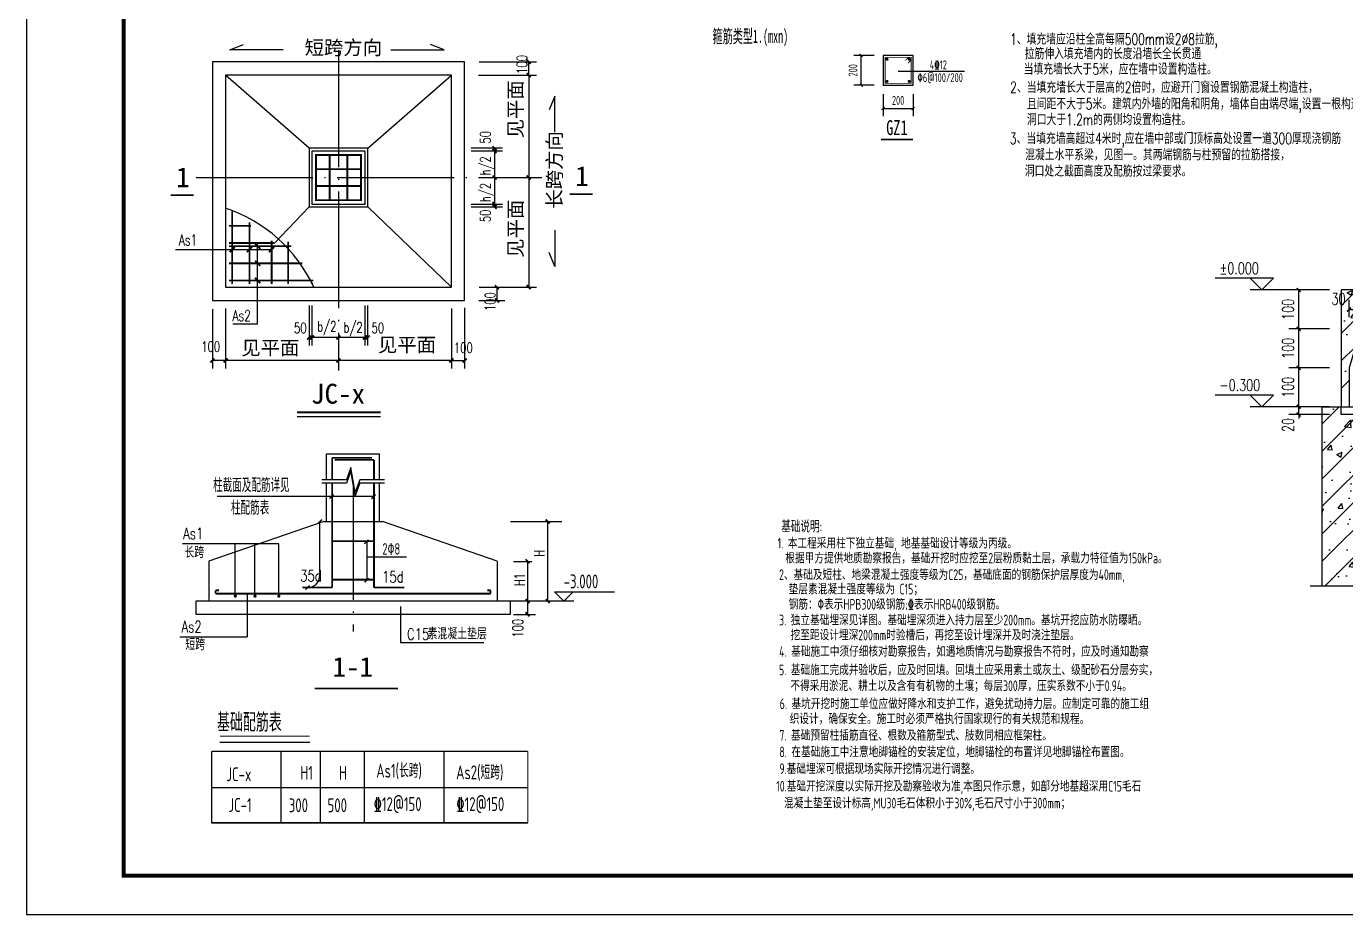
# Model space of a CAD drawing. Extents: x -45319 to 28981, y 14254 to 102895.
# Drawn here: x -45319 to -11422, y 14254 to 37074 of the extents above; entities that cross this region are included whole.
import ezdxf
from ezdxf.enums import TextEntityAlignment as Align

# ---------------------------------------------------------------- set-up
doc = ezdxf.new("R2010")
doc.units = 0
doc.header["$LTSCALE"] = 1000
doc.header["$MEASUREMENT"] = 0
doc.linetypes.add('DASH', pattern=[0.35, 0.25, -0.1])
doc.linetypes.add('DOTE', pattern=[2.42, 2, -0.2, 0.02, -0.2])
for name, color, linetype in [('1', 7, 'Continuous'), ('220', 2, 'Continuous'), ('ASDIM0', 3, 'Continuous'), ('DIM_ELEV', 3, 'Continuous'), ('DIM_SYMB', 3, 'Continuous'), ('DOTE', 1, 'Continuous'), ('DWALL', 255, 'Continuous'), ('PUB_TEXT', 7, 'Continuous'), ('PUB_TITLE', 4, 'Continuous'), ('剖面钢筋', 1, 'Continuous'), ('独立基础', 2, 'Continuous'), ('立面', 2, 'Continuous'), ('详图', 3, 'Continuous')]:
    doc.layers.add(name, color=color, linetype=linetype)
doc.styles.add('-宋体', font='', dxfattribs={"width": 0.8})
doc.styles.add('_HZTXT', font='txt.shx', dxfattribs={"width": 0.8, "bigfont": 'hztxt.shx'})
doc.styles.add('_TCH_DIM', font='SIMPLEX', dxfattribs={"bigfont": 'GBCBIG'})
doc.styles.add('_TCH_DIM_T3', font='SIMPLEX.shx', dxfattribs={"width": 0.705882, "bigfont": 'GBCBIG.shx'})
doc.styles.add('HH', font='simhei.ttf', dxfattribs={"width": 0.8})
doc.styles.add('HZ2', font='simhei.ttf')
doc.styles.add('HZTXT', font='tssdeng.shx', dxfattribs={"width": 0.8, "bigfont": 'HZTXT.shx'})
doc.styles.add('TSSD_Norm', font='simplex.shx', dxfattribs={"width": 0.75, "bigfont": 'hztxt.shx'})
doc.styles.add('TSSD_Rein', font='tssdeng.shx', dxfattribs={"width": 0.7, "bigfont": 'hztxt.shx'})
doc.styles.get('-宋体').set_extended_font_data('SimSun')
doc.dimstyles.new('_TCH_ARCH&&10', dxfattribs={"dimtxt": 29.75, "dimasz": 10, "dimexe": 25, "dimexo": 30, "dimgap": 12.625, "dimtad": 1, "dimdec": 0, "dimzin": 0, "dimdsep": 46, "dimtxsty": '_TCH_DIM_T3', "dimblk": 'ARCHTICK', "dimcen": 0.09, "dimclrt": 7, "dimazin": 2, "dimtfac": 1, "dimtdec": 0, "dimtix": 1, "dimtmove": 2, "dimatfit": 3, "dimfxl": 0, "dimtolj": 1, "dimtzin": 0, "dimarcsym": 0})

# ---------------------------------------------------------------- blocks, each defined once
blk = doc.blocks.new('_ArchTick')
at = {"color": 0, "linetype": 'ByBlock', "const_width": 0.4}
blk.add_lwpolyline([(-0.5, -0.5), (0.5, 0.5)], dxfattribs=at)
blk = doc.blocks.new('*D42')
at = {"layer": '220', "color": 0, "lineweight": -2, "transparency": 16777216}
for p, q in [((145231.5, 71794), (145127, 71794)), ((145152, 71694), (145152, 71794)), ((145231.5, 71694), (145127, 71694))]:
    blk.add_line(p, q, dxfattribs=at)
at = {"layer": 'Defpoints', "color": 0, "transparency": 16777216}
for p in [(145152, 71794), (145261.5, 71794), (145261.5, 71694)]:
    blk.add_point(p, dxfattribs=at)
at = {"layer": '220', "color": 0, "lineweight": -2, "transparency": 16777216, "xscale": 10, "yscale": 10, "zscale": 10}
for p, rotation in [((145152, 71794), 90), ((145152, 71694), 270)]:
    blk.add_blockref('_ArchTick', p, dxfattribs=dict(at, rotation=rotation))
at = {"layer": '220', "color": 7, "transparency": 16777216, "insert": (145124.5, 71744), "char_height": 29.75, "attachment_point": 5, "rotation": 90, "style": '_TCH_DIM_T3'}
blk.add_mtext('\\A1;100', dxfattribs=at)
blk = doc.blocks.new('*D43')
at = {"layer": '220', "color": 0, "lineweight": -2, "transparency": 16777216}
for p, q in [((145231.5, 71694), (145127, 71694)), ((145152, 71594), (145152, 71694)), ((145231.5, 71594), (145127, 71594))]:
    blk.add_line(p, q, dxfattribs=at)
at = {"layer": 'Defpoints', "color": 0, "transparency": 16777216}
for p in [(145152, 71694), (145261.5, 71694), (145261.5, 71594)]:
    blk.add_point(p, dxfattribs=at)
at = {"layer": '220', "color": 0, "lineweight": -2, "transparency": 16777216, "xscale": 10, "yscale": 10, "zscale": 10}
for p, rotation in [((145152, 71694), 90), ((145152, 71594), 270)]:
    blk.add_blockref('_ArchTick', p, dxfattribs=dict(at, rotation=rotation))
at = {"layer": '220', "color": 7, "transparency": 16777216, "insert": (145124.5, 71644), "char_height": 29.75, "attachment_point": 5, "rotation": 90, "style": '_TCH_DIM_T3'}
blk.add_mtext('\\A1;100', dxfattribs=at)
blk = doc.blocks.new('*D44')
at = {"layer": '220', "color": 0, "lineweight": -2, "transparency": 16777216}
for p, q in [((145231.5, 71594), (145127, 71594)), ((145152, 71494), (145152, 71594)), ((145231.5, 71494), (145127, 71494))]:
    blk.add_line(p, q, dxfattribs=at)
at = {"layer": 'Defpoints', "color": 0, "transparency": 16777216}
for p in [(145152, 71594), (145261.5, 71594), (145261.5, 71494)]:
    blk.add_point(p, dxfattribs=at)
at = {"layer": '220', "color": 0, "lineweight": -2, "transparency": 16777216, "xscale": 10, "yscale": 10, "zscale": 10}
for p, rotation in [((145152, 71594), 90), ((145152, 71494), 270)]:
    blk.add_blockref('_ArchTick', p, dxfattribs=dict(at, rotation=rotation))
at = {"layer": '220', "color": 7, "transparency": 16777216, "insert": (145124.5, 71544), "char_height": 29.75, "attachment_point": 5, "rotation": 90, "style": '_TCH_DIM_T3'}
blk.add_mtext('\\A1;100', dxfattribs=at)
blk = doc.blocks.new('*D45')
at = {"layer": '220', "color": 0, "lineweight": -2, "transparency": 16777216}
for p, q in [((145231.5, 71494), (145127, 71494)), ((145152, 71494), (145152, 71504)), ((145152, 71474), (145152, 71494)), ((145231.5, 71474), (145127, 71474)), ((145152, 71474), (145152, 71464))]:
    blk.add_line(p, q, dxfattribs=at)
at = {"layer": 'Defpoints', "color": 0, "transparency": 16777216}
for p in [(145152, 71494), (145261.5, 71494), (145261.5, 71474)]:
    blk.add_point(p, dxfattribs=at)
at = {"layer": '220', "color": 0, "lineweight": -2, "transparency": 16777216, "xscale": 10, "yscale": 10, "zscale": 10}
for p, rotation in [((145152, 71494), 270), ((145152, 71474), 90)]:
    blk.add_blockref('_ArchTick', p, dxfattribs=dict(at, rotation=rotation))
at = {"layer": '220', "color": 7, "transparency": 16777216, "insert": (145124.5, 71447), "char_height": 29.75, "attachment_point": 5, "rotation": 90, "style": '_TCH_DIM_T3'}
blk.add_mtext('\\A1;20', dxfattribs=at)
blk = doc.blocks.new('*D46')
at = {"layer": '220', "color": 0, "lineweight": -2, "transparency": 16777216}
for p, q in [((145281.5, 71724), (145281.5, 71768.5)), ((145311.5, 71724), (145311.5, 71768.5)), ((145281.5, 71743.5), (145311.5, 71743.5))]:
    blk.add_line(p, q, dxfattribs=at)
at = {"layer": 'Defpoints', "color": 0, "transparency": 16777216}
for p in [(145311.5, 71743.5), (145281.5, 71694), (145311.5, 71694)]:
    blk.add_point(p, dxfattribs=at)
at = {"layer": '220', "color": 0, "lineweight": -2, "transparency": 16777216, "xscale": 10, "yscale": 10, "zscale": 10, "rotation": 180}
blk.add_blockref('_ArchTick', (145281.5, 71743.5), dxfattribs=at)
at = {"layer": '220', "color": 0, "lineweight": -2, "transparency": 16777216, "xscale": 10, "yscale": 10, "zscale": 10}
blk.add_blockref('_ArchTick', (145311.5, 71743.5), dxfattribs=at)
at = {"layer": '220', "color": 7, "transparency": 16777216, "insert": (145254.5, 71771), "char_height": 29.75, "attachment_point": 5, "style": '_TCH_DIM_T3'}
blk.add_mtext('\\A1;30', dxfattribs=at)
blk = doc.blocks.new('*D47')
at = {"layer": '220', "color": 0, "lineweight": -2, "transparency": 16777216}
for p, q in [((145311.5, 71724), (145311.5, 71768.5)), ((145361.5, 71724), (145361.5, 71768.5)), ((145311.5, 71743.5), (145301.5, 71743.5)), ((145311.5, 71743.5), (145361.5, 71743.5)), ((145361.5, 71743.5), (145371.5, 71743.5))]:
    blk.add_line(p, q, dxfattribs=at)
at = {"layer": 'Defpoints', "color": 0, "transparency": 16777216}
for p in [(145361.5, 71743.5), (145311.5, 71694), (145361.5, 71694)]:
    blk.add_point(p, dxfattribs=at)
at = {"layer": '220', "color": 0, "lineweight": -2, "transparency": 16777216, "xscale": 10, "yscale": 10, "zscale": 10}
blk.add_blockref('_ArchTick', (145311.5, 71743.5), dxfattribs=at)
at = {"layer": '220', "color": 0, "lineweight": -2, "transparency": 16777216, "xscale": 10, "yscale": 10, "zscale": 10, "rotation": 180}
blk.add_blockref('_ArchTick', (145361.5, 71743.5), dxfattribs=at)
at = {"layer": '220', "color": 7, "transparency": 16777216, "insert": (145336.5, 71771), "char_height": 29.75, "attachment_point": 5, "style": '_TCH_DIM_T3'}
blk.add_mtext('\\A1;50', dxfattribs=at)
blk = doc.blocks.new('*D48')
at = {"layer": '220', "color": 0, "lineweight": -2, "transparency": 16777216}
for p, q in [((145611.5, 71724), (145611.5, 71768.5)), ((145641.5, 71724), (145641.5, 71768.5)), ((145611.5, 71743.5), (145641.5, 71743.5))]:
    blk.add_line(p, q, dxfattribs=at)
at = {"layer": 'Defpoints', "color": 0, "transparency": 16777216}
for p in [(145641.5, 71743.5), (145611.5, 71694), (145641.5, 71694)]:
    blk.add_point(p, dxfattribs=at)
at = {"layer": '220', "color": 0, "lineweight": -2, "transparency": 16777216, "xscale": 10, "yscale": 10, "zscale": 10, "rotation": 180}
blk.add_blockref('_ArchTick', (145611.5, 71743.5), dxfattribs=at)
at = {"layer": '220', "color": 0, "lineweight": -2, "transparency": 16777216, "xscale": 10, "yscale": 10, "zscale": 10}
blk.add_blockref('_ArchTick', (145641.5, 71743.5), dxfattribs=at)
at = {"layer": '220', "color": 7, "transparency": 16777216, "insert": (145668.5, 71771), "char_height": 29.75, "attachment_point": 5, "style": '_TCH_DIM_T3'}
blk.add_mtext('\\A1;30', dxfattribs=at)
blk = doc.blocks.new('*D49')
at = {"layer": '220', "color": 0, "lineweight": -2, "transparency": 16777216}
for p, q in [((145561.5, 71724), (145561.5, 71768.5)), ((145611.5, 71724), (145611.5, 71768.5)), ((145561.5, 71743.5), (145551.5, 71743.5)), ((145561.5, 71743.5), (145611.5, 71743.5)), ((145611.5, 71743.5), (145621.5, 71743.5))]:
    blk.add_line(p, q, dxfattribs=at)
at = {"layer": 'Defpoints', "color": 0, "transparency": 16777216}
for p in [(145611.5, 71743.5), (145561.5, 71694), (145611.5, 71694)]:
    blk.add_point(p, dxfattribs=at)
at = {"layer": '220', "color": 0, "lineweight": -2, "transparency": 16777216, "xscale": 10, "yscale": 10, "zscale": 10}
blk.add_blockref('_ArchTick', (145561.5, 71743.5), dxfattribs=at)
at = {"layer": '220', "color": 0, "lineweight": -2, "transparency": 16777216, "xscale": 10, "yscale": 10, "zscale": 10, "rotation": 180}
blk.add_blockref('_ArchTick', (145611.5, 71743.5), dxfattribs=at)
at = {"layer": '220', "color": 7, "transparency": 16777216, "insert": (145586.5, 71771), "char_height": 29.75, "attachment_point": 5, "style": '_TCH_DIM_T3'}
blk.add_mtext('\\A1;50', dxfattribs=at)
blk = doc.blocks.new('erwer')
at = {"layer": '220'}
h = blk.add_hatch(dxfattribs=at)
h.set_pattern_fill('钢筋混凝土', color=0, scale=20)
h.set_pattern_definition([(45, (0, -100), (-35.355339, 35.355339), []), (50, (0, -100), (143.45204, -12.55043), [15, -165]), (355, (0, -100), (-27.75027, 150.43843), [12, -132]), (100.4514, (11.95, -101.05), (115.70188, 137.88791), [12.74804, -140.22842]), (46.1842, (0, -60), (213.44821, -33.1038), [22.5, -247.5]), (96.6356, (17.79, -62.76), (186.93254, 194.82357), [19.12206, -210.3426]), (351.1842, (0, -60), (186.9324, 194.82372), [18, -198]), (21, (20, -70), (119.38141, -80.52378), [15, -165]), (326, (20, -70), (48.66307, 145.03001), [12, -132]), (71.4514, (29.95, -76.71), (168.04453, 64.5061), [12.74804, -140.22842]), (37.5, (0, -100), (2.431971, 66.57877), [0, -130.4, 0, -134, 0, -132.5]), (7.5, (0, -100), (52.613907, 78.882342), [0, -76.4, 0, -127.4, 0, -50.5]), (327.5, (-44.6, -100), (106.764487, -4.510974), [0, -50, 0, -156, 0, -207]), (317.5, (-64.6, -100), (116.637234, 20.020996), [0, -65, 0, -103.6, 0, -147])])
h.paths.add_polyline_path([(145661.5, 71794), (145561.5, 71794), (145561.5, 71694), (145611.5, 71694), (145641.5, 71594), (145641.5, 71494), (145661.5, 71494)])
h.paths.add_polyline_path([(145261.5, 71494), (145281.5, 71494), (145281.5, 71594), (145311.5, 71694), (145361.5, 71694), (145361.5, 71794), (145261.5, 71794)])
h = blk.add_hatch(dxfattribs=at)
h.set_pattern_fill('钢筋混凝土', color=0, scale=20)
h.set_pattern_definition([(45, (0, 0), (-35.355339, 35.355339), []), (50, (0, 0), (143.45204, -12.55043), [15, -165]), (355, (0, 0), (-27.75027, 150.43843), [12, -132]), (100.4514, (11.95, -1.05), (115.70188, 137.88791), [12.74804, -140.22842]), (46.1842, (0, 40), (213.44821, -33.1038), [22.5, -247.5]), (96.6356, (17.79, 37.24), (186.93254, 194.82357), [19.12206, -210.3426]), (351.1842, (0, 40), (186.9324, 194.82372), [18, -198]), (21, (20, 30), (119.38141, -80.52378), [15, -165]), (326, (20, 30), (48.66307, 145.03001), [12, -132]), (71.4514, (29.95, 23.29), (168.04453, 64.5061), [12.74804, -140.22842]), (37.5, (0, 0), (2.431971, 66.57877), [0, -130.4, 0, -134, 0, -132.5]), (7.5, (0, 0), (52.613907, 78.882342), [0, -76.4, 0, -127.4, 0, -50.5]), (327.5, (-44.6, 0), (106.764487, -4.510974), [0, -50, 0, -156, 0, -207]), (317.5, (-64.6, 0), (116.637234, 20.020996), [0, -65, 0, -103.6, 0, -147])])
h.paths.add_polyline_path([(145211.5, 71494), (145711.5, 71494), (145711.5, 71034), (145211.5, 71034)])
at = {"layer": '220', "color": 4}
for p, q in [((145361.5, 71494), (145361.5, 71996.5)), ((145561.5, 71494), (145561.5, 71996.5))]:
    blk.add_line(p, q, dxfattribs=at)
at = {"layer": '220', "color": 4, "linetype": 'DASH', "ltscale": 0.2}
for p, q in [((145371.5, 71494), (145371.5, 71996.5)), ((145551.5, 71494), (145551.5, 71996.5))]:
    blk.add_line(p, q, dxfattribs=at)
at = {"layer": '220', "color": 3}
for p, q in [((145514.5, 71931), (145648.5, 71931)), ((145087, 71824), (144937.4, 71824)), ((145057, 71794), (145027, 71824)), ((145057, 71794), (145087, 71824)), ((145127, 71794), (145027, 71794)), ((145087, 71524), (144937.4, 71524)), ((145057, 71494), (145027, 71524)), ((145127, 71494), (145027, 71494)), ((145057, 71494), (145087, 71524)), ((145651.5, 71193), (145867, 71193))]:
    blk.add_line(p, q, dxfattribs=at)
at = {"layer": '220', "color": 0}
for p, q in [((145211.5, 71494), (145211.5, 71034)), ((145211.5, 71494), (145711.5, 71494)), ((145711.5, 71494), (145711.5, 71034))]:
    blk.add_line(p, q, dxfattribs=at)
for points in [[(145331.5, 71996.5), (145450.2, 71996.5), (145457.9, 72017.5), (145465.3, 71975.5), (145472.8, 71996.5), (145591.5, 71996.5)], [(145181.5, 71034), (145450.2, 71034), (145457.9, 71055), (145465.3, 71013), (145472.8, 71034), (145741.5, 71034)]]:
    blk.add_lwpolyline(points, dxfattribs=at)
at = {"layer": '220', "color": 3}
for points in [[(145639.9, 71782.7), (145674.7, 71861), (145822.2, 71861)], [(145606, 71559), (145680.5, 71679), (145886, 71679)], [(145652.5, 71484), (145728.5, 71415), (145934, 71415)]]:
    blk.add_lwpolyline(points, dxfattribs=at)
at = {"layer": '220', "color": 0}
for points in [[(145261.5, 71494), (145661.5, 71494), (145661.5, 71794), (145261.5, 71794)], [(145361.5, 71694), (145311.5, 71694), (145281.5, 71594), (145281.5, 71494), (145361.5, 71494)], [(145561.5, 71694), (145611.5, 71694), (145641.5, 71594), (145641.5, 71494), (145561.5, 71494)]]:
    blk.add_lwpolyline(points, close=True, dxfattribs=at)
at = {"layer": '220', "color": 2}
blk.add_lwpolyline([(145261.5, 71494), (145661.5, 71494), (145661.5, 71474), (145261.5, 71474)], close=True, dxfattribs=at)
at = {"layer": '220', "color": 1, "const_width": 5}
for points in [[(145336.5, 71494), (145336.5, 71164)], [(145461.5, 71494), (145461.5, 71164)], [(145586.5, 71494), (145586.5, 71164)]]:
    blk.add_lwpolyline(points, dxfattribs=at)
at = {"layer": '220', "color": 0}
for s, height, style, width, p in [('钢柱', 35, 'TSSD_Rein', 0.7, (145587, 71937.5)), ('C25', 35, 'TSSD_Rein', 0.7, (145682.4, 71867.6)), ('砼包脚', 35, 'TSSD_Rein', 0.7, (145739.9, 71867.6)), ('%%P0.000', 29.75, '_TCH_DIM', 0.705882, (144948.8, 71834.5)), ('-20X80X200', 35, 'TSSD_Rein', 0.7, (145684.5, 71687.5)), ('加劲板', 35, 'TSSD_Rein', 0.7, (145745.5, 71642.5)), ('-0.300', 29.75, '_TCH_DIM', 0.705882, (144948.8, 71534.5)), ('-16X350X350', 35, 'TSSD_Rein', 0.7, (145723, 71421)), ('MJ-1', 35, 'TSSD_Rein', 0.7, (145796, 71374.5)), ('基础短柱', 35, 'TSSD_Rein', 0.7, (145752, 71200.5))]:
    blk.add_text(s, height=height, dxfattribs=dict(at, style=style, width=width)).set_placement(p)
at = {"layer": '220'}
for p1, p2, picture, middle in [((145261.5, 71694), (145261.5, 71794), '*D42', (145124.5, 71744)), ((145261.5, 71594), (145261.5, 71694), '*D43', (145124.5, 71644)), ((145261.5, 71494), (145261.5, 71594), '*D44', (145124.5, 71544))]:
    dim = blk.add_aligned_dim(p1=p1, p2=p2, distance=109.5, dimstyle='_TCH_ARCH&&10', dxfattribs=at)
    dim.commit()
    dim.dimension.update_dxf_attribs({"geometry": picture, "text_midpoint": middle})
at = {"layer": '220', "color": 3}
for base, p1, p2, picture, middle in [((145311.5, 71743.5), (145281.5, 71694), (145311.5, 71694), '*D46', (145254.5, 71771)), ((145641.5, 71743.5), (145611.5, 71694), (145641.5, 71694), '*D48', (145668.5, 71771))]:
    dim = blk.add_linear_dim(base=base, p1=p1, p2=p2, angle=0, dimstyle='_TCH_ARCH&&10', dxfattribs=at)
    dim.commit()
    dim.dimension.update_dxf_attribs({"geometry": picture, "text_midpoint": middle, "dimtype": 129})
for p1, p2, picture, middle in [((145311.5, 71694), (145361.5, 71694), '*D47', (145336.5, 71771)), ((145561.5, 71694), (145611.5, 71694), '*D49', (145586.5, 71771))]:
    dim = blk.add_aligned_dim(p1=p1, p2=p2, distance=49.5, dimstyle='_TCH_ARCH&&10', dxfattribs=at)
    dim.commit()
    dim.dimension.update_dxf_attribs({"geometry": picture, "text_midpoint": middle})
at = {"layer": '220', "color": 0}
dim = blk.add_linear_dim(base=(145152, 71494), p1=(145261.5, 71474), p2=(145261.5, 71494), angle=90, dimstyle='_TCH_ARCH&&10', dxfattribs=at)
dim.commit()
dim.dimension.update_dxf_attribs({"geometry": '*D45', "text_midpoint": (145124.5, 71447), "dimtype": 129})

msp = doc.modelspace()

# ---------------------------------------------------------------- linework, layer by layer
for p, q in [((-40093.4, 36470.7), (-39736.3, 36611.5)), ((-34581.4, 36470.7), (-34938.5, 36611.5)), ((-38719, 36470.7), (-40093.4, 36470.7)), ((-35955.8, 36470.7), (-34581.4, 36470.7)), ((-31744.2, 35284.2), (-31885, 34927.1)), ((-31744.2, 34355.2), (-31744.2, 35284.2)), ((-31744.2, 31837), (-31744.2, 30908.1)), ((-31744.2, 30908.1), (-31885, 31265.2)), ((-37606.4, 26095.4), (-36244.4, 26095.4))]:
    msp.add_line(p, q)
at = {"const_width": 39.6}
for points in [[(-41608.9, 32737.7), (-41024.3, 32737.7)], [(-31357.3, 32765.2), (-30772.7, 32765.2)]]:
    msp.add_lwpolyline(points, dxfattribs=at)
at = {"layer": '220'}
for p, q in [((-23534.2, 36329.5, -20736), (-24060.7, 36329.5, -20736)), ((-23868.7, 35561.5, -20736), (-23868.7, 36329.5, -20736)), ((-22919.8, 35924.2), (-21215.2, 35924.2)), ((-23534.2, 35561.5, -20736), (-24060.7, 35561.5, -20736)), ((-23303.8, 35331.1, -20736), (-23303.8, 34769.5, -20736)), ((-22535.8, 35331.1, -20736), (-22535.8, 34769.5, -20736)), ((-23303.8, 34961.5, -20736), (-22535.8, 34961.5, -20736))]:
    msp.add_line(p, q, dxfattribs=at)
msp.add_lwpolyline([(-23303.8, 35561.5), (-22535.8, 35561.5), (-22535.8, 36329.5), (-23303.8, 36329.5)], close=True, dxfattribs=at)
at = {"layer": '220', "const_width": 23}
msp.add_lwpolyline([(-22736.1, 36199.8), (-22656.2, 36279.6), (-22585.7, 36279.6), (-22585.7, 35611.4), (-23253.8, 35611.4), (-23253.8, 36279.6), (-22585.7, 36279.6), (-22585.7, 36209), (-22665.5, 36129.2)], dxfattribs=at)
at = {"layer": '220', "const_width": 38.4}
for points in [[(-23223.1, 36229.7, 1), (-23184.7, 36229.7, 1)], [(-22654.8, 36229.7, 1), (-22616.4, 36229.7, 1)], [(-23223.1, 35661.3, 1), (-23184.7, 35661.3, 1)], [(-22654.8, 35661.3, 1), (-22616.4, 35661.3, 1)]]:
    msp.add_lwpolyline(points, format="xyb", close=True, dxfattribs=at)
at = {"layer": '220', "ltscale": 0.2, "const_width": 49, "elevation": -20736}
msp.add_lwpolyline([(-23358.1, 34168.3), (-22539.6, 34168.3)], dxfattribs=at)
at = {"layer": 'ASDIM0'}
msp.add_line((-40346.3, 18685), (-38037, 18685), dxfattribs=at)
at = {"layer": 'ASDIM0', "const_width": 27}
msp.add_lwpolyline([(-40346.3, 18838.9), (-38037, 18838.9)], dxfattribs=at)
at = {"layer": 'DIM_ELEV'}
for p, q in [((-31512, 22308.9), (-31752.5, 22549.5)), ((-31752.5, 22549.5), (-30208.7, 22549.5)), ((-31512, 22308.9), (-31271.5, 22549.5))]:
    msp.add_line(p, q, dxfattribs=at)
at = {"layer": 'DIM_SYMB'}
for points in [[(-36116.2, 25425.9), (-36755.3, 25425.9), (-36869.9, 25110.9), (-36981, 25740.9), (-37092.8, 25425.9), (-37731.8, 25425.9)], [(-36116.2, 25340.5), (-36755.3, 25340.5), (-36869.9, 25025.5), (-36981, 25655.5), (-37092.8, 25340.5), (-37731.8, 25340.5)]]:
    msp.add_lwpolyline(points, dxfattribs=at)
at = {"layer": 'DOTE', "color": 253, "linetype": 'DOTE', "ltscale": 1.5}
for p, q in [((-37299.4, 36460.8), (-37299.4, 28237.4)), ((-40960.9, 33191), (-32070.8, 33191)), ((-36925.4, 25340.4), (-36925.4, 21524.7))]:
    msp.add_line(p, q, dxfattribs=at)
at = {"layer": 'DWALL', "linetype": 'Continuous'}
for p, q in [((-38784.5, 18449), (-38783.6, 16615.2)), ((-37762.3, 16615.2), (-37763.3, 18449)), ((-36639.3, 18449), (-36638.4, 16615.2)), ((-34581.7, 16615.2), (-34582.6, 18449)), ((-40558.7, 17515.8), (-32435.7, 17515.8)), ((-40558.7, 16615.2), (-32435.7, 16615.2)), ((-32435.7, 16615.2), (-40558.7, 16615.2))]:
    msp.add_line(p, q, dxfattribs=at)
at = {"layer": 'DWALL', "linetype": 'Continuous', "const_width": 27}
for points in [[(-40558.7, 18449), (-32435.7, 18449)], [(-40558.7, 18449), (-40557.8, 16615.2)], [(-32435.7, 18449), (-32435.7, 16615.2)]]:
    msp.add_lwpolyline(points, dxfattribs=at)
at = {"layer": 'PUB_TEXT'}
msp.add_line((-33682.9, 36164.8), (-32208, 36164.8), dxfattribs=at)
at = {"layer": 'PUB_TITLE'}
msp.add_lwpolyline([(-45319.2, 14253.8), (28980.8, 14253.8), (28980.8, 56253.8), (-45319.2, 56253.8)], close=True, dxfattribs=at)
at = {"layer": 'PUB_TITLE', "const_width": 100}
msp.add_lwpolyline([(-42819.2, 15253.8), (27980.8, 15253.8), (27980.8, 55253.8), (-42819.2, 55253.8)], close=True, dxfattribs=at)
at = {"layer": '剖面钢筋', "const_width": 46}
for points in [[(-36720.5, 33769.9), (-37878.3, 33769.9), (-37878.3, 32612.2), (-36720.5, 32612.2), (-36720.5, 33769.9)], [(-37526.7, 33769.9), (-37526.7, 32612.2)], [(-37072.1, 33769.9), (-37072.1, 32612.2)], [(-37878.3, 33408.4), (-36720.5, 33408.4)], [(-37878.3, 32973.6), (-36720.5, 32973.6)], [(-40029.3, 30458.2), (-40029.3, 32318.4)], [(-40114.4, 31952), (-39547, 31952)], [(-39588.8, 30458.2), (-39588.8, 32043)], [(-40114.4, 31509.3), (-38959.3, 31509.3)], [(-39017.3, 30458.2), (-39017.3, 31567)], [(-38593.3, 30458.2), (-38593.3, 31545)], [(-40114.4, 31428.6), (-38511.8, 31428.6)], [(-40114.4, 30986), (-38225.5, 30986)], [(-40114.4, 30543.3), (-37943.4, 30543.3)], [(-37980.4, 30458.2), (-37980.4, 30488.9)], [(-37463.4, 25425.9), (-37463.4, 25990)], [(-37463.4, 25990), (-36439.6, 25990)], [(-36387.4, 25938), (-37395.5, 25938)], [(-36387.4, 25425.9), (-36387.4, 25938)], [(-37463.4, 22655.7), (-37463.4, 25340.5)], [(-36387.4, 22655.7), (-36387.4, 25340.5)], [(-37463.4, 23847.5), (-36387.4, 23847.5)], [(-37463.4, 22860), (-36387.4, 22860)], [(-40457.2, 22499.6), (-40457.2, 22584.7)], [(-40457.2, 22584.7), (-40372, 22584.7)], [(-40457.2, 22499.6), (-33393.7, 22499.6)], [(-37463.4, 22655.7), (-38232.2, 22655.7)], [(-36387.4, 22655.7), (-35608.4, 22655.7)], [(-33393.7, 22584.7), (-33478.8, 22584.7)], [(-33393.7, 22499.6), (-33393.7, 22584.7)]]:
    msp.add_lwpolyline(points, dxfattribs=at)
at = {"layer": '剖面钢筋', "const_width": 40.9}
for points in [[(-39930.7, 22436.7, 1), (-39971.6, 22436.7, 1), (-39930.7, 22436.7)], [(-39424.7, 22436.7, 1), (-39465.6, 22436.7, 1), (-39424.7, 22436.7)], [(-38811.8, 22436.7, 1), (-38852.7, 22436.7, 1), (-38811.8, 22436.7)]]:
    msp.add_lwpolyline(points, format="xyb", dxfattribs=at)
at = {"layer": '独立基础', "color": 254}
for p, q in [((-32412.3, 35824.3), (-32412.3, 36164.8)), ((-38053.4, 33945), (-40199.6, 35824.3)), ((-36545.4, 33945), (-34399.2, 35824.3)), ((-33699.1, 35824.3), (-32208, 35824.3)), ((-32412.3, 35824.3), (-32412.3, 30373.1)), ((-33086.1, 33945), (-33888.3, 33945)), ((-33290.4, 33945), (-33290.4, 32437)), ((-33086.1, 33872), (-33888.3, 33872)), ((-38053.4, 32437), (-38949.1, 31498.9)), ((-36545.4, 32437), (-34399.2, 30373.1)), ((-33888.3, 32510), (-33086.1, 32510)), ((-33888.3, 32437), (-33086.1, 32437)), ((-39376.5, 29419.6), (-39376.5, 31530.8)), ((-41484, 31339.1), (-39017.3, 31339.1)), ((-33688.4, 30373.1), (-32208, 30373.1)), ((-33229.5, 30373.1), (-33229.5, 30032.5)), ((-38053.4, 29903.3), (-38053.4, 28876)), ((-37980.4, 29903.3), (-37980.4, 28876)), ((-36618.4, 28876), (-36618.4, 29903.3)), ((-36545.4, 28876), (-36545.4, 29903.3)), ((-34058.7, 29844.1), (-34058.7, 28285.2)), ((-33690.1, 30032.5), (-33025.2, 30032.5)), ((-40540.1, 29805.6), (-40540.1, 28285.2)), ((-40199.6, 29822.5), (-40199.6, 28285.2)), ((-34399.2, 29822.5), (-34399.2, 28285.2)), ((-39376.5, 29419.6), (-40015.3, 29419.6)), ((-36545.4, 29080.3), (-38053.4, 29080.3)), ((-40199.6, 28489.5), (-40540.1, 28489.5)), ((-34399.2, 28489.5), (-40199.6, 28489.5)), ((-34399.2, 28489.5), (-34058.7, 28489.5)), ((-38361.5, 27054), (-36216.3, 27054)), ((-37606.4, 25425.9), (-37606.4, 26095.4)), ((-36244.4, 25425.9), (-36244.4, 26095.4)), ((-37606.4, 24352), (-37606.4, 25340.5)), ((-36244.4, 24352), (-36244.4, 25340.5)), ((-40417.9, 25007.8), (-36387.4, 25007.8)), ((-37679.4, 24352), (-40627.4, 23330.5)), ((-37779.3, 22969.9), (-37779.3, 24352)), ((-37679.4, 24352), (-36171.4, 24352)), ((-33223.4, 23330.5), (-36171.4, 24352)), ((-32878.5, 24352), (-31561, 24352)), ((-31924, 22308.9), (-31924, 24352)), ((-38832.2, 23781.2), (-41309.6, 23781.2)), ((-39951.2, 22499.6), (-39951.2, 23781.2)), ((-39445.1, 22499.6), (-39445.1, 23781.2)), ((-38832.2, 22499.6), (-38832.2, 23781.2)), ((-36566, 22860), (-36566, 23847.5)), ((-35554.1, 23439.8), (-36566, 23439.8)), ((-40627.4, 23330.5), (-40627.4, 22308.9)), ((-33223.4, 23330.5), (-33223.4, 22308.9)), ((-32800.6, 23325.8), (-32335.7, 23325.8)), ((-32440.4, 23325.8), (-32440.4, 21968.4)), ((-39644.7, 22499.6), (-39644.7, 21386.7)), ((-35709.8, 22168.5), (-35709.8, 21245.4)), ((-31251.8, 22308.9), (-32930.2, 22308.9)), ((-32800.6, 21968.4), (-32236.1, 21968.4)), ((-41375.7, 21386.7), (-39644.7, 21386.7)), ((-35709.8, 21245.4), (-33568.1, 21245.4))]:
    msp.add_line(p, q, dxfattribs=at)
for points in [[(-34058.7, 36164.8), (-40540.1, 36164.8), (-40540.1, 30032.5), (-34058.7, 30032.5), (-34058.7, 36164.8)], [(-34399.2, 35824.3), (-40199.6, 35824.3), (-40199.6, 30373.1), (-34399.2, 30373.1), (-34399.2, 35824.3)], [(-36618.4, 33872), (-37980.4, 33872), (-37980.4, 32510), (-36618.4, 32510), (-36618.4, 33872)], [(-40967.4, 21968.9), (-32883.4, 21968.9), (-32883.4, 22308.4), (-40967.4, 22308.4), (-40967.4, 21968.9)]]:
    msp.add_lwpolyline(points, dxfattribs=at)
for points, const_width in [([(-32463.3, 36215.9), (-32361.2, 36113.7)], 46), ([(-32463.3, 35875.4), (-32361.2, 35773.2)], 46), ([(-32463.3, 35875.4), (-32361.2, 35773.2)], 46), ([(-33341.5, 33996.1), (-33239.4, 33893.9)], 46), ([(-33341.5, 33923.1), (-33239.4, 33821)], 46), ([(-33341.5, 33242.1), (-33239.4, 33139.9)], 46), ([(-32463.3, 33242.1), (-32361.2, 33139.9)], 46), ([(-33341.5, 32561.1), (-33239.4, 32458.9)], 46), ([(-33341.5, 32488.1), (-33239.4, 32386)], 46), ([(-40097.4, 31271), (-39961.2, 31407.2)], 46), ([(-39656.9, 31271), (-39520.7, 31407.2)], 46), ([(-39444.6, 31496.7), (-39308.4, 31360.5)], 46), ([(-39085.4, 31271), (-38949.2, 31407.2)], 46), ([(-39444.6, 31054.1), (-39308.4, 30917.9)], 46), ([(-39444.6, 30611.4), (-39308.4, 30475.2)], 46), ([(-33280.5, 30424.1), (-33178.4, 30322)], 46), ([(-32463.3, 30424.1), (-32361.2, 30322)], 46), ([(-33280.5, 30083.6), (-33178.4, 29981.5)], 46), ([(-38104.4, 29029.3), (-38002.3, 29131.4)], 46), ([(-38031.5, 29029.3), (-37929.3, 29131.4)], 46), ([(-37350.5, 29029.3), (-37248.3, 29131.4)], 46), ([(-36669.5, 29029.3), (-36567.3, 29131.4)], 46), ([(-36596.5, 29029.3), (-36494.3, 29131.4)], 46), ([(-40591.2, 28438.4), (-40489, 28540.6)], 46), ([(-40250.6, 28438.4), (-40148.5, 28540.6)], 46), ([(-40250.6, 28438.4), (-40148.5, 28540.6)], 46), ([(-37350.5, 28438.4), (-37248.3, 28540.6)], 46), ([(-34450.3, 28438.4), (-34348.1, 28540.6)], 46), ([(-34450.3, 28438.4), (-34348.1, 28540.6)], 46), ([(-34109.8, 28438.4), (-34007.6, 28540.6)], 46), ([(-38361.5, 27157.3), (-36216.3, 27157.3)], 46), ([(-37532, 24939.2), (-37423.1, 25048.2)], 36.8), ([(-36456, 24939.2), (-36347.1, 25048.2)], 36.8), ([(-37833.8, 24297.5), (-37724.9, 24406.5)], 36.8), ([(-31975.1, 24403.1), (-31872.9, 24300.9)], 46), ([(-36634.6, 23778.9), (-36525.6, 23887.9)], 36.8), ([(-32491.5, 23381.5), (-32389.4, 23279.4)], 46), ([(-38148, 22601.3), (-38039, 22710.2)], 36.8), ([(-36634.6, 22791.4), (-36525.6, 22900.4)], 36.8), ([(-32491.5, 22360), (-32389.4, 22257.9)], 46), ([(-31975.1, 22360), (-31872.9, 22257.9)], 46), ([(-32491.5, 22019.5), (-32389.4, 21917.4)], 46), ([(-37912.5, 20062.9), (-35767.3, 20062.9)], 46)]:
    msp.add_lwpolyline(points, dxfattribs=dict(at, const_width=const_width))
msp.add_lwpolyline([(-36545.4, 33945), (-38053.4, 33945), (-38053.4, 32437), (-36545.4, 32437)], close=True, dxfattribs=at)
for centre, radius, start, end in [((-41435.6, 28751.5), 3859.3, 24.84405, 71.32114), ((-38093.5, 22969.9), 314.2, 270, 0)]:
    msp.add_arc(centre, radius, start, end, dxfattribs=at)

# ---------------------------------------------------------------- block references
at = {"layer": '220', "xscale": 76.80000000000001, "yscale": 76.80000000000001, "zscale": 76.80000000000001}
for p, rotation in [((-23868.7, 36329.5, -20736), 90), ((-23868.7, 35561.5, -20736), 270), ((-23303.8, 34961.5, -20736), 180)]:
    msp.add_blockref('_ArchTick', p, dxfattribs=dict(at, rotation=rotation))
msp.add_blockref('_ArchTick', (-22535.8, 34961.5, -20736), dxfattribs=at)
at = {"layer": '立面', "color": 0, "xscale": 10, "yscale": 10, "zscale": 10}
msp.add_blockref('erwer', (-1464147.7, -687637), dxfattribs=at)

# ---------------------------------------------------------------- texts
at = {"layer": '1', "color": 2, "ltscale": 0.0001, "style": 'TSSD_Rein', "width": 0.7}
msp.add_text('基础说明:', height=306, dxfattribs=at).set_placement((-25923.2, 24071.8))
at = {"layer": '1', "ltscale": 0.0001, "style": 'TSSD_Rein', "width": 0.7}
for s, p in [('1. 本工程采用柱下独立基础, 地基基础设计等级为丙级。', (-26015.4, 23659.7)), ('根据甲方提供地质勘察报告，基础开挖时应挖至2层粉质黏土层，承载力特征值为150kPa。', (-25818, 23276.7)), ('2、基础及短柱、地梁混凝土强度等级为C25，基础底面的钢筋保护层厚度为40mm,', (-25979.3, 22850.9)), ('垫层素混凝土强度等级为 C15；', (-25732.5, 22480.8)), ('钢筋：%%130表示HPB300级钢筋;%%132表示HRB400级钢筋。', (-25732.5, 22090.1)), ('3. 独立基础埋深见详图。基础埋深须进入持力层至少200mm。基坑开挖应防水防曝晒。', (-25976.9, 21685.8)), ('挖至距设计埋深200mm时验槽后，再挖至设计埋深并及时浇注垫层。', (-25681.8, 21300.7)), ('4. 基础施工中须仔细核对勘察报告，如遇地质情况与勘察报告不符时，应及时通知勘察', (-25975.1, 20878.7)), ('5. 基础施工完成并验收后，应及时回填。回填土应采用素土或灰土、级配砂石分层夯实，', (-25979.6, 20405.4)), ('不得采用淤泥、耕土以及含有有机物的土壤；每层300厚，压实系数不小于0.94。', (-25687.8, 19997.3)), ('6. 基坑开挖时施工单位应做好降水和支护工作，避免扰动持力层。应制定可靠的施工组', (-25961.4, 19534.5)), ('织设计，确保安全。施工时必须严格执行国家现行的有关规范和规程。', (-25705.8, 19148.5)), ('7. 基础预留柱插筋直径、根数及箍筋型式、肢数同相应框架柱。', (-25970.5, 18724.9)), ('8. 在基础施工中注意地脚锚栓的安装定位，地脚锚栓的布置详见地脚锚栓布置图。', (-25970.5, 18298.1)), ('9.基础埋深可根据现场实际开挖情况进行调整。', (-25970.5, 17866.8)), ('10.基础开挖深度以实际开挖及勘察验收为准,本图只作示意，如部分地基超深用C15毛石', (-26051.7, 17416.1)), ('混凝土垫至设计标高,MU30毛石体积小于30%%%,毛石尺寸小于300mm；', (-25851.2, 16982.3))]:
    msp.add_text(s, height=272.905, dxfattribs=at).set_placement(p)
at = {"layer": '220', "width": 0.7}
for s, height, style, p in [('1、填充墙应沿柱全高每隔500mm设2%%C8拉筋,', 288, 'TSSD_Norm', (-20043.8, 36602.7)), ('拉筋伸入填充墙内的长度沿墙长全长贯通     ', 288, 'TSSD_Norm', (-19667.5, 36229.3)), ('4%%13212', 230.4, 'TSSD_Rein', (-22107.8, 35971.3)), ('当填充墙长大于5米，应在墙中设置构造柱。', 288, 'TSSD_Norm', (-19693.3, 35835.4)), ('%%1306@100/200', 230.4, 'TSSD_Rein', (-22422.4, 35642)), ('2、当填充墙长大于层高的2倍时，应避开门窗设置钢筋混凝土构造柱，', 288, 'TSSD_Norm', (-20038.4, 35365.7)), ('且间距不大于5米。建筑内外墙的阳角和阴角，墙体自由端尽端,设置一根构造柱。', 288, 'TSSD_Norm', (-19610.7, 34940.7)), ('GZ1', 384, 'HH', (-23226, 34281.8, -8812.8)), ('洞口大于1.2m的两侧均设置构造柱。', 288, 'TSSD_Norm', (-19610.7, 34535.9)), ('3、当填充墙高超过4米时,应在墙中部或门顶标高处设置一道300厚现浇钢筋', 288, 'TSSD_Norm', (-20049, 34051.8)), ('混凝土水平系梁，见图一。其两端钢筋与柱预留的拉筋搭接，', 288, 'TSSD_Norm', (-19654.8, 33631.7)), ('洞口处之截面高度及配筋按过梁要求。', 288, 'TSSD_Norm', (-19665.5, 33214))]:
    msp.add_text(s, height=height, dxfattribs=dict(at, style=style)).set_placement(p)
at = {"layer": '220', "color": 7, "insert": (-24079.9, 35945.5, -20736), "char_height": 228.48, "attachment_point": 5, "rotation": 90, "style": 'TSSD_Rein'}
msp.add_mtext('\\A1;200', dxfattribs=at)
at = {"layer": '220', "color": 7, "insert": (-22919.8, 35172.7, -20736), "char_height": 228.48, "attachment_point": 5, "style": 'TSSD_Rein'}
msp.add_mtext('\\A1;200', dxfattribs=at)
at = {"layer": 'DWALL', "linetype": 'Continuous'}
for s, height, style, width, p in [('As1', 294, '_HZTXT', 0.75, (-41292.3, 23899.3)), ('长跨', 294, '_HZTXT', 0.75, (-41258.5, 23418.9)), ('2\x828', 294, 'TSSD_Rein', 0.7, (-36172.2, 23501.6)), ('35d', 294, '_HZTXT', 0.75, (-38284.8, 22813.1)), ('15d', 294, '_HZTXT', 0.75, (-36179.2, 22787.5)), ('As2', 294, '_HZTXT', 0.75, (-41333.1, 21504.2)), ('短跨', 294, '_HZTXT', 0.75, (-41235.6, 21047.6)), ('C15', 294, '_HZTXT', 0.75, (-35540.1, 21313)), ('素混凝土垫层', 294, '_HZTXT', 0.75, (-35011.3, 21324.3)), ('JC-x', 356.4, 'TSSD_Rein', 0.7, (-40179.5, 17682)), ('H1', 356.4, 'TSSD_Rein', 0.7, (-38283.2, 17716.7)), ('H', 356.4, 'TSSD_Rein', 0.7, (-37286.2, 17716.7)), ('As1(长跨)', 356.4, 'TSSD_Rein', 0.7, (-36328.5, 17772.9)), ('As2(短跨)', 356.4, 'TSSD_Rein', 0.7, (-34277.7, 17730.5)), ('%%13212@150', 356.4, 'TSSD_Rein', 0.7, (-36397.4, 16915)), ('\x8412@150', 356.4, 'TSSD_Rein', 0.7, (-34273.2, 16915)), ('JC-1', 356.4, 'TSSD_Rein', 0.7, (-40126.9, 16891.8)), ('300', 356.4, 'TSSD_Rein', 0.7, (-38576.9, 16884.1)), ('500', 356.4, 'TSSD_Rein', 0.7, (-37579.9, 16884.1))]:
    msp.add_text(s, height=height, dxfattribs=dict(at, style=style, width=width)).set_placement(p)
at = {"layer": 'PUB_TEXT', "style": '_TCH_DIM', "width": 0.705882}
for s, height, p in [('100', 267.27, (-32453.1, 35853.3)), ('50', 267.27, (-33392.6, 34061.5)), ('h/2', 267.27, (-33392.6, 33243.3)), ('h/2', 267.27, (-33392.6, 32558.7)), ('50', 267.27, (-33392.6, 32042.5)), ('100', 267.27, (-33270.3, 29760.1)), ('H', 267.3, (-32007.3, 23448.2)), ('H1', 267.27, (-32513.5, 22692.5)), ('100', 267.27, (-32557.8, 21369.5))]:
    msp.add_text(s, height=height, rotation=90, dxfattribs=at).set_placement(p)
at = {"layer": 'PUB_TEXT'}
for s, height, style, width, p in [('As1', 280.5, '_TCH_DIM', 0.705882, (-41399.6, 31445.8)), ('As2', 280.5, '_TCH_DIM', 0.705882, (-40022.2, 29504.1)), ('b/2', 267.27, '_TCH_DIM', 0.705882, (-37846.6, 29232.1)), ('b/2', 267.27, '_TCH_DIM', 0.705882, (-37171.4, 29207.2)), ('50', 267.27, '_TCH_DIM', 0.705882, (-38441.5, 29192.7)), ('50', 267.27, '_TCH_DIM', 0.705882, (-36448.9, 29192.7)), ('100', 267.27, '_TCH_DIM', 0.705882, (-40825.6, 28712.5)), ('100', 267.27, '_TCH_DIM', 0.705882, (-34335.1, 28684.1)), ('-3.000', 356.4, 'TSSD_Rein', 0.7, (-31512.5, 22635.7))]:
    msp.add_text(s, height=height, dxfattribs=dict(at, style=style, width=width)).set_placement(p)
at = {"layer": 'PUB_TEXT', "color": 7, "style": 'HZTXT', "width": 0.7}
msp.add_text('基础配筋表', height=475.2, dxfattribs=at).set_placement((-40421.5, 18954.4))
at = {"layer": '独立基础', "color": 254, "style": 'HZ2'}
for s, height, p in [('短跨方向', 364.83, (-38169.8, 36346.5)), ('见平面', 364.83, (-39797.6, 28634)), ('见平面', 364.83, (-36287.2, 28713.4)), ('JC-x', 510.76, (-38006.9, 27381.2)), ('1-1', 510.76, (-37454.3, 20363.1))]:
    msp.add_text(s, height=height, dxfattribs=at).set_placement(p)
for s, p in [('见平面', (-32571.6, 34197.8)), ('长跨方向', (-31568, 32390.6)), ('见平面', (-32571.6, 31127.2))]:
    msp.add_text(s, height=364.83, rotation=90, dxfattribs=at).set_placement(p)
for p in [(-41124.1, 33198.8), (-30872.5, 33226.3)]:
    msp.add_text('1', height=510.8, dxfattribs=at).set_placement(p, align=Align.MIDDLE_RIGHT)
at = {"layer": '独立基础', "color": 254, "style": 'HZTXT', "width": 0.69}
for s, p in [('柱截面及配筋详见', (-40521.5, 25107.5)), ('柱配筋表', (-40062, 24527.4))]:
    msp.add_text(s, height=356.4, dxfattribs=at).set_placement(p)
at = {"layer": '详图', "style": '-宋体', "width": 0.533371}
msp.add_text('箍筋类型1.(mxn)', height=341.25, dxfattribs=at).set_placement((-27686.7, 36651.7), (-25745.2, 36651.7), align=Align.FIT)

doc.saveas('drawing.dxf')
